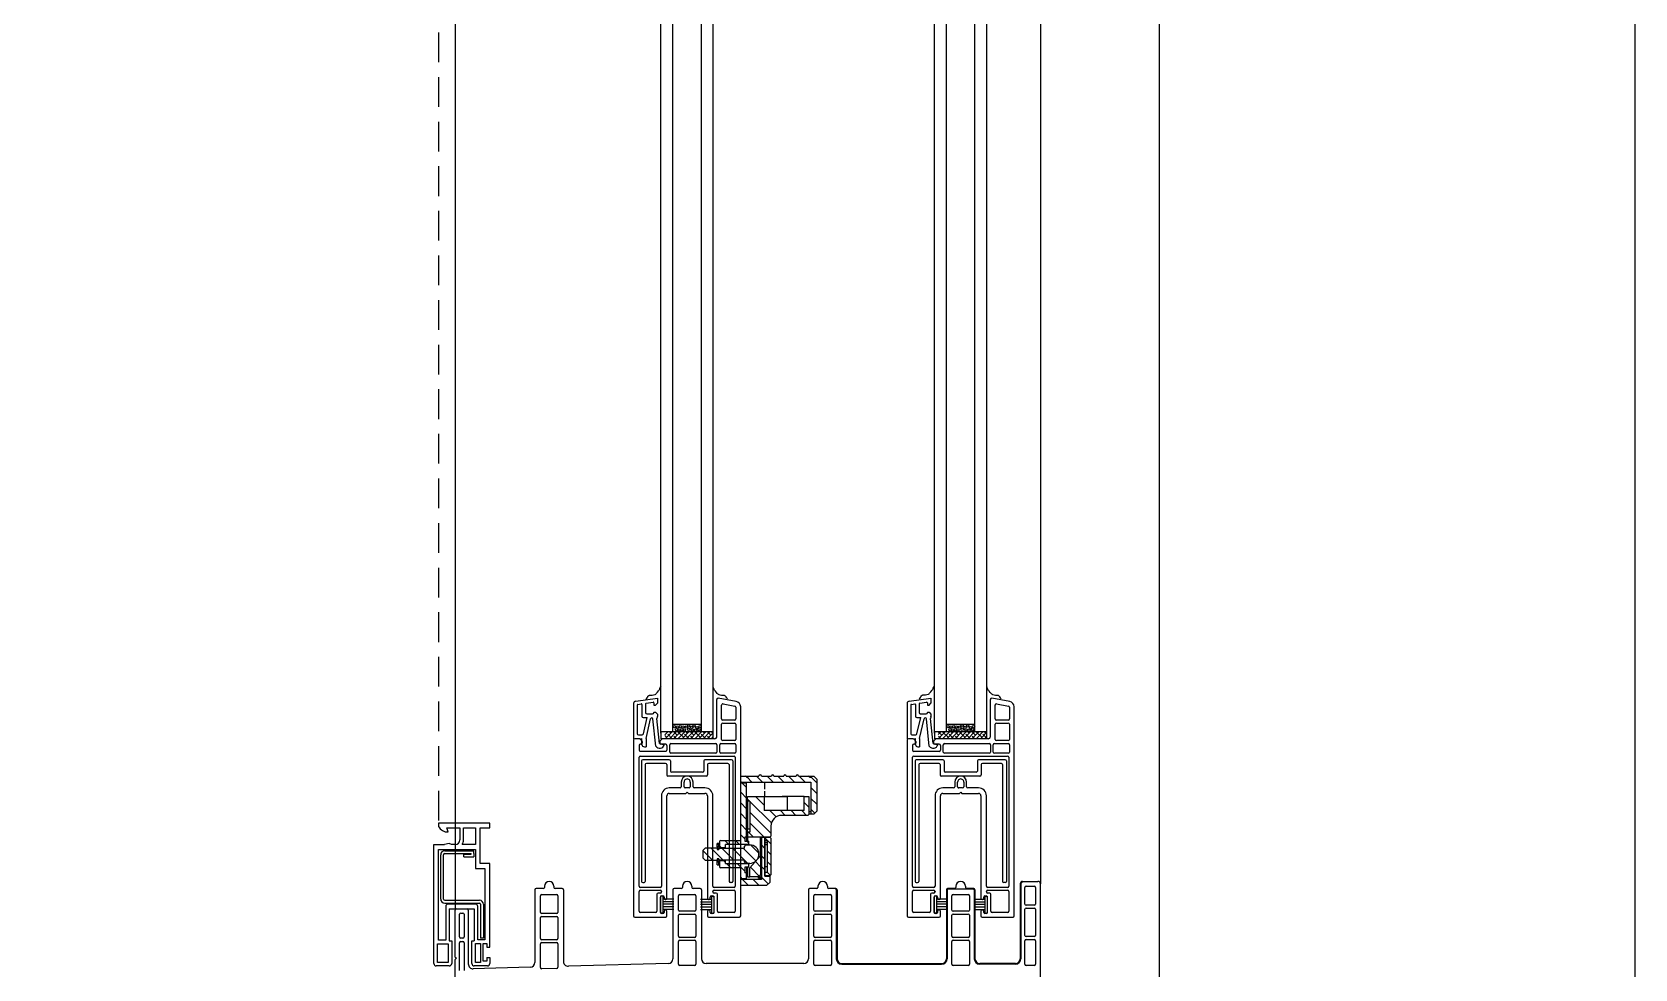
# Model space of a CAD drawing. Header units: millimetres. Extents: x -27104 to 125781, y -3376 to 46996.
# Drawn here: x 56198.26 to 56211.44, y 18909.52 to 18917.23 of the extents above; entities that cross this region are included whole.
import ezdxf

# ---------------------------------------------------------------- set-up
doc = ezdxf.new("R2010")
doc.units = ezdxf.units.MM
doc.header["$LTSCALE"] = 100
doc.header["$MEASUREMENT"] = 0
doc.linetypes.add('HIDDEN2', pattern=[0.1875, 0.125, -0.0625])
doc.layers.get('0').update_dxf_attribs({"linetype": 'CONTINUOUS'})
for name, color, linetype in [('ELE9', 9, 'CONTINUOUS'), ('WIN-G', 252, 'CONTINUOUS'), ('WIN2', 5, 'CONTINUOUS')]:
    doc.layers.add(name, color=color, linetype=linetype)

# ---------------------------------------------------------------- blocks, each defined once
blk = doc.blocks.new('A$C37502152')
at = {"layer": 'WIN-G'}
for p, q in [((57.62, 252.12), (76.22, 252.12)), ((57.62, 250.92), (76.22, 250.92))]:
    blk.add_line(p, q, dxfattribs=at)
at = {"layer": 'WIN-G', "linetype": 'HIDDEN2'}
blk.add_line((703.15, 253), (89.5, 253), dxfattribs=at)
at = {"layer": 'WIN-G'}
for centre, radius, start, end in [((57.62, 250.42), 1.7, 90, 180), ((57.62, 250.42), 0.5, 90, 180), ((76.22, 250.42), 1.7, 0, 90), ((76.22, 250.42), 0.5, 0, 90)]:
    blk.add_arc(centre, radius, start, end, dxfattribs=at)
at = {"layer": 'WIN2'}
for p, q in [((30.5, 255), (80.5, 255)), ((31, 253.5), (38.8, 253.5)), ((40.3, 253), (78.5, 253)), ((40.3, 250), (40.3, 253)), ((54.5, 250), (40.3, 250)), ((80.5, 255), (80.5, 250.5)), ((89.5, 253), (88.1, 253))]:
    blk.add_line(p, q, dxfattribs=at)
blk.add_arc((30.5, 254), 1, 90, 180, dxfattribs=at)
at = {"ltscale": 1000}
blk.add_wipeout([(1400, 246), (0, 246), (0, 0), (1400, 0)], dxfattribs=at)
at = {"layer": 'WIN-G'}
for p, q in [((55.92, 250.42), (55.92, 235.82)), ((57.12, 250.42), (57.12, 235.82)), ((76.72, 250.42), (76.72, 239.32)), ((77.92, 250.42), (77.92, 238.12)), ((1347, 246), (53, 246)), ((75.32, 242.32), (76.52, 242.32)), ((75.32, 242.32), (75.32, 238.12)), ((76.72, 238.12), (75.32, 238.12)), ((76.52, 242.32), (76.52, 239.32)), ((76.52, 239.32), (76.72, 239.32)), ((76.72, 238.12), (77.92, 238.12)), ((41.22, 234.12), (41.22, 235.32)), ((55.42, 235.32), (41.22, 235.32)), ((55.42, 234.12), (41.22, 234.12)), ((64.5, 167.2), (64.5, 166.6)), ((115.7, 167.7), (65, 167.7)), ((114.1, 166.1), (65, 166.1)), ((114.6, 157.6), (114.6, 165.6)), ((116.2, 156), (116.2, 167.2)), ((141.45, 165.72), (142.25, 165.32)), ((142.25, 165.32), (142.28, 165.31)), ((142.28, 165.31), (142.66, 165.09)), ((142.66, 165.09), (142.83, 164.96)), ((142.83, 164.96), (142.99, 164.81)), ((142.99, 164.81), (143.17, 164.57)), ((143.17, 164.57), (143.24, 164.44)), ((143.24, 164.44), (143.29, 164.3)), ((143.29, 164.3), (143.31, 164.15)), ((143.31, 163.99), (143.29, 163.68)), ((143.29, 163.68), (143.29, 163.41)), ((143.29, 163.41), (143.31, 163.15)), ((143.31, 164.15), (143.31, 163.99)), ((143.31, 163.15), (143.41, 162.63)), ((143.41, 162.63), (143.56, 162.14)), ((143.56, 162.14), (143.66, 161.92)), ((143.66, 161.92), (143.79, 161.71)), ((109.3, 140.4), (109.3, 156.6)), ((114.1, 157.1), (109.8, 157.1)), ((110.9, 142), (110.9, 155)), ((115.7, 155.5), (111.4, 155.5)), ((128, 159.5), (125, 159.5)), ((125, 137.5), (125, 159.5)), ((125, 157.71), (128, 154.71)), ((125, 154.77), (126.91, 156.68)), ((125, 155.94), (128, 152.94)), ((125.59, 157.12), (126.36, 157.9)), ((126.58, 157.9), (128, 156.48)), ((127.35, 155.36), (128, 156.01)), ((127.38, 159.5), (717.15, 159.5)), ((128, 159.5), (128, 137.5)), ((143.79, 161.71), (143.96, 161.51)), ((143.96, 161.51), (144.15, 161.33)), ((144.15, 161.33), (144.58, 161)), ((144.58, 161), (145.07, 160.58)), ((145.07, 160.58), (145.32, 160.38)), ((145.32, 160.38), (145.58, 160.2)), ((145.58, 160.2), (145.87, 160.05)), ((145.87, 160.05), (146.17, 159.92)), ((146.17, 159.92), (146.8, 159.7)), ((146.8, 159.7), (147.13, 159.41)), ((125, 154.17), (128, 151.17)), ((125, 153.01), (126.03, 154.03)), ((125, 152.4), (128, 149.4)), ((125, 151.24), (125.14, 151.38)), ((125, 150.64), (128, 147.64)), ((125, 147.7), (126.91, 149.61)), ((125, 148.87), (128, 145.87)), ((125.59, 150.05), (127.8, 152.26)), ((126.47, 152.71), (128, 154.24)), ((127.35, 148.29), (128, 148.93)), ((128, 154.5), (717.15, 154.5)), ((131, 142.5), (131, 154.5)), ((125, 147.1), (128, 144.1)), ((125, 145.93), (126.03, 146.96)), ((125, 145.33), (128, 142.33)), ((125, 144.17), (125.14, 144.31)), ((125, 143.57), (128, 140.57)), ((125, 140.63), (126.91, 142.54)), ((125, 141.8), (128, 138.8)), ((125.59, 142.98), (127.8, 145.19)), ((126.47, 145.63), (128, 147.17)), ((127.35, 141.21), (128, 141.86)), ((128, 142.5), (717.15, 142.5)), ((114.1, 139.9), (109.8, 139.9)), ((115.7, 141.5), (111.4, 141.5)), ((114.6, 131.4), (114.6, 139.4)), ((116.2, 129.8), (116.2, 141)), ((125, 140.03), (127.53, 137.5)), ((125, 138.86), (126.03, 139.89)), ((125, 138.26), (125.76, 137.5)), ((125, 137.5), (128, 137.5)), ((126.47, 138.56), (128, 140.1)), ((127.17, 137.5), (127.8, 138.12)), ((127.38, 137.5), (717.15, 137.5)), ((143.3, 134.57), (143.44, 135.05)), ((143.44, 135.05), (143.55, 135.28)), ((143.55, 135.28), (143.67, 135.49)), ((143.67, 135.49), (143.85, 135.69)), ((143.85, 135.69), (144.04, 135.87)), ((144.04, 135.87), (144.47, 136.2)), ((144.47, 136.2), (144.96, 136.62)), ((144.96, 136.62), (145.21, 136.82)), ((145.21, 136.82), (145.47, 137)), ((145.47, 137), (145.76, 137.15)), ((145.76, 137.15), (146.06, 137.28)), ((146.06, 137.28), (146.68, 137.5)), ((146.68, 137.5), (147.02, 137.62)), ((64.5, 129.8), (64.5, 130.4)), ((114.1, 130.9), (65, 130.9)), ((115.7, 129.3), (65, 129.3)), ((141.58, 131.6), (142.14, 131.88)), ((142.14, 131.88), (142.17, 131.89)), ((142.17, 131.89), (142.55, 132.11)), ((142.55, 132.11), (142.72, 132.24)), ((142.72, 132.24), (142.88, 132.39)), ((142.88, 132.39), (143.06, 132.63)), ((143.06, 132.63), (143.13, 132.76)), ((143.13, 132.76), (143.17, 132.9)), ((143.17, 133.79), (143.2, 134.05)), ((143.17, 133.52), (143.17, 133.79)), ((143.2, 133.21), (143.17, 133.52)), ((143.17, 132.9), (143.2, 133.05)), ((143.2, 134.05), (143.3, 134.57)), ((143.2, 133.05), (143.2, 133.21)), ((64.5, 52.2), (64.5, 51.6)), ((115.7, 52.7), (65, 52.7)), ((114.1, 51.1), (65, 51.1)), ((114.6, 42.6), (114.6, 50.6)), ((116.2, 41), (116.2, 52.2)), ((141.59, 50.81), (142.39, 50.41)), ((142.39, 50.41), (142.42, 50.4)), ((142.42, 50.4), (142.8, 50.18)), ((142.8, 50.18), (142.97, 50.05)), ((142.97, 50.05), (143.13, 49.9)), ((143.13, 49.9), (143.31, 49.66)), ((143.31, 49.66), (143.38, 49.53)), ((143.38, 49.53), (143.42, 49.39)), ((143.42, 49.39), (143.44, 49.24)), ((143.44, 49.08), (143.42, 48.77)), ((143.42, 48.77), (143.42, 48.5)), ((143.42, 48.5), (143.45, 48.24)), ((143.44, 49.24), (143.44, 49.08)), ((143.45, 48.24), (143.55, 47.72)), ((143.55, 47.72), (143.69, 47.24)), ((143.69, 47.24), (143.8, 47.01)), ((109.3, 25.4), (109.3, 41.6)), ((114.1, 42.1), (109.8, 42.1)), ((115.7, 40.5), (111.4, 40.5)), ((128, 44.5), (125, 44.5)), ((125, 22.5), (125, 44.5)), ((125, 42.9), (128, 39.9)), ((125, 41.73), (126.03, 42.76)), ((125, 41.13), (128, 38.13)), ((125.59, 38.78), (127.8, 40.99)), ((126.47, 41.43), (127.94, 42.9)), ((126.77, 42.9), (128, 41.67)), ((127.38, 44.5), (717.15, 44.5)), ((128, 44.5), (128, 22.5)), ((143.8, 47.01), (143.92, 46.8)), ((143.92, 46.8), (144.09, 46.6)), ((144.09, 46.6), (144.29, 46.42)), ((144.29, 46.42), (144.72, 46.09)), ((144.72, 46.09), (145.21, 45.67)), ((145.21, 45.67), (145.46, 45.47)), ((145.46, 45.47), (145.72, 45.29)), ((145.72, 45.29), (146.01, 45.14)), ((146.01, 45.14), (146.31, 45.01)), ((146.31, 45.01), (146.93, 44.79)), ((146.93, 44.79), (147.27, 44.5)), ((110.9, 27), (110.9, 40)), ((125, 39.96), (125.14, 40.11)), ((125, 39.36), (128, 36.36)), ((125, 36.43), (126.91, 38.34)), ((125, 37.6), (128, 34.6)), ((125, 35.83), (128, 32.83)), ((125, 34.66), (126.03, 35.69)), ((125, 34.06), (128, 31.06)), ((125.59, 31.71), (127.8, 33.92)), ((126.47, 34.36), (128, 35.89)), ((127.35, 37.01), (128, 37.66)), ((128, 39.5), (717.15, 39.5)), ((131, 27.5), (131, 39.5)), ((125, 32.89), (125.14, 33.03)), ((125, 32.29), (128, 29.29)), ((125, 29.36), (126.91, 31.27)), ((125, 30.52), (128, 27.52)), ((125, 28.76), (128, 25.76)), ((125, 27.59), (126.03, 28.61)), ((125, 26.99), (128, 23.99)), ((126.47, 27.29), (128, 28.82)), ((127.35, 29.94), (128, 30.59)), ((128, 27.5), (717.15, 27.5)), ((114.1, 24.9), (109.8, 24.9)), ((115.7, 26.5), (111.4, 26.5)), ((114.6, 16.4), (114.6, 24.4)), ((116.2, 14.8), (116.2, 26)), ((125, 25.82), (125.14, 25.96)), ((125, 25.22), (127.72, 22.5)), ((125, 23.45), (125.95, 22.5)), ((125, 22.5), (128, 22.5)), ((125.22, 22.5), (126.91, 24.2)), ((125.59, 24.64), (127.8, 26.85)), ((127.35, 22.87), (128, 23.52)), ((127.38, 22.5), (717.15, 22.5)), ((143.55, 20.16), (143.67, 20.37)), ((143.67, 20.37), (143.85, 20.57)), ((143.85, 20.57), (144.04, 20.75)), ((144.04, 20.75), (144.47, 21.08)), ((144.47, 21.08), (144.96, 21.5)), ((144.96, 21.5), (145.21, 21.7)), ((145.21, 21.7), (145.47, 21.88)), ((145.47, 21.88), (145.76, 22.03)), ((145.76, 22.03), (146.06, 22.16)), ((146.06, 22.16), (146.68, 22.38)), ((146.68, 22.38), (147.02, 22.5)), ((64.5, 14.8), (64.5, 15.4)), ((114.1, 15.9), (65, 15.9)), ((115.7, 14.3), (65, 14.3)), ((141.58, 16.48), (142.14, 16.75)), ((142.14, 16.75), (142.17, 16.77)), ((142.17, 16.77), (142.55, 16.99)), ((142.55, 16.99), (142.72, 17.12)), ((142.72, 17.12), (142.88, 17.27)), ((142.88, 17.27), (143.06, 17.51)), ((143.06, 17.51), (143.13, 17.64)), ((143.13, 17.64), (143.17, 17.77)), ((143.17, 18.67), (143.2, 18.93)), ((143.17, 18.4), (143.17, 18.67)), ((143.2, 18.08), (143.17, 18.4)), ((143.17, 17.77), (143.2, 17.93)), ((143.2, 18.93), (143.3, 19.45)), ((143.2, 17.93), (143.2, 18.08)), ((143.3, 19.45), (143.44, 19.93)), ((143.44, 19.93), (143.55, 20.16)), ((1336, 0), (64, 0))]:
    blk.add_line(p, q, dxfattribs=at)
for centre in [(128.72, 151.89), (128.72, 149.64), (128.8, 152.97), (128.8, 150.73), (128.97, 147.88), (129.89, 148.89), (129.97, 152.56), (129.97, 150.31), (130.07, 151.42), (130.11, 153.88), (130.39, 147.88), (128.6, 144.98), (128.72, 146.29), (128.87, 143.47), (129.66, 144.36), (129.81, 146.63), (130.07, 143.12), (130.37, 145.6), (128.72, 36.89), (128.72, 34.64), (128.8, 37.97), (128.8, 35.73), (129.89, 33.89), (129.97, 37.56), (129.97, 35.31), (130.07, 36.42), (130.11, 38.88), (128.6, 29.98), (128.72, 31.29), (128.87, 28.47), (128.97, 32.88), (129.66, 29.36), (129.81, 31.63), (130.07, 28.12), (130.37, 30.6), (130.39, 32.88)]:
    blk.add_circle(centre, 0.5, dxfattribs=at)
for centre, radius, start, end in [((55.42, 235.82), 1.7, 270, 0), ((55.42, 235.82), 0.5, 270, 0), ((65, 167.2), 0.5, 90, 180), ((65, 166.6), 0.5, 180, 270), ((114.1, 165.6), 0.5, 0, 90), ((115.7, 167.2), 0.5, 0, 90), ((109.8, 156.6), 0.5, 90, 180), ((111.4, 155), 0.5, 90, 180), ((114.1, 157.6), 0.5, 270, 0), ((115.7, 156), 0.5, 270, 0), ((111.4, 142), 0.5, 180, 270), ((109.8, 140.4), 0.5, 180, 270), ((114.1, 139.4), 0.5, 0, 90), ((115.7, 141), 0.5, 0, 90), ((65, 130.4), 0.5, 90, 180), ((65, 129.8), 0.5, 180, 270), ((114.1, 131.4), 0.5, 270, 0), ((115.7, 129.8), 0.5, 270, 0), ((65, 52.2), 0.5, 90, 180), ((65, 51.6), 0.5, 180, 270), ((114.1, 50.6), 0.5, 0, 90), ((115.7, 52.2), 0.5, 0, 90), ((109.8, 41.6), 0.5, 90, 180), ((111.4, 40), 0.5, 90, 180), ((114.1, 42.6), 0.5, 270, 0), ((115.7, 41), 0.5, 270, 0), ((111.4, 27), 0.5, 180, 270), ((109.8, 25.4), 0.5, 180, 270), ((114.1, 24.4), 0.5, 0, 90), ((115.7, 26), 0.5, 0, 90), ((65, 15.4), 0.5, 90, 180), ((65, 14.8), 0.5, 180, 270), ((114.1, 16.4), 0.5, 270, 0), ((115.7, 14.8), 0.5, 270, 0)]:
    blk.add_arc(centre, radius, start, end, dxfattribs=at)
at = {"layer": 'WIN2'}
for p, q in [((29.5, 248.5), (29.5, 254)), ((31, 249), (31, 253.5)), ((38.8, 253.5), (38.8, 249)), ((78.5, 253), (78.5, 237.5)), ((81, 248.5), (80.5, 250.5)), ((85.8, 249), (87.5, 249.5)), ((87.5, 249.5), (87.5, 244)), ((89.5, 231.5), (89.5, 253)), ((18.14, 246), (32.2, 246)), ((27.57, 244.2), (39.2, 244.2)), ((40, 247.5), (30.5, 247.5)), ((38.8, 249), (31, 249)), ((32.7, 245.5), (32.2, 246)), ((33.2, 246), (32.7, 245.5)), ((33.2, 246), (53, 246)), ((39.7, 243.7), (39.7, 242.8)), ((53.5, 248.5), (40, 248.5)), ((40, 248.5), (40, 247.5)), ((41.2, 242.8), (41.2, 243.7)), ((41.7, 244.2), (51.2, 244.2)), ((51.7, 243.7), (51.7, 242.8)), ((53.5, 248.5), (53.5, 238)), ((53.5, 245.5), (53.5, 241)), ((55.5, 237.5), (55.5, 249)), ((80.5, 247.63), (81, 248.5)), ((80.5, 246), (80.5, 247.63)), ((80.5, 237.5), (80.5, 243.13)), ((87.5, 244), (82.5, 244)), ((39.2, 242.3), (27.59, 242.3)), ((28.93, 214.45), (28.3, 238.45)), ((29.5, 232.5), (29.5, 238)), ((53, 240.5), (30.3, 240.5)), ((30.5, 239), (40, 239)), ((31, 237.5), (38.9, 237.5)), ((31, 235.4), (31, 237.5)), ((38.9, 237.5), (38.9, 235.4)), ((40, 239), (40, 238)), ((53.5, 238), (40, 238)), ((40.4, 233.5), (40.4, 236.5)), ((40.4, 236.5), (54.5, 236.5)), ((51.2, 242.3), (41.7, 242.3)), ((70.5, 237.5), (70.5, 233.5)), ((78.5, 237.5), (70.5, 237.5)), ((87.5, 237.5), (80.5, 237.5)), ((82.5, 242.5), (87.5, 242.5)), ((87.5, 242.5), (87.5, 237.5)), ((33, 231.5), (30.5, 231.5)), ((38.9, 235.4), (31, 235.4)), ((31.5, 234.2), (38.9, 234.2)), ((31.5, 232.7), (31.5, 234.2)), ((33, 232.7), (31.5, 232.7)), ((33, 232.7), (33, 231.5)), ((37.4, 232.7), (37.4, 231.5)), ((38.9, 232.7), (37.4, 232.7)), ((37.4, 231.5), (72.5, 231.5)), ((38.9, 234.2), (38.9, 232.7)), ((70.5, 233.5), (40.4, 233.5)), ((72.5, 235.5), (87.5, 235.5)), ((72.5, 231.5), (72.5, 235.5)), ((87.5, 235.5), (87.5, 231.5)), ((87.5, 231.5), (89.5, 231.5)), ((28.42, 203.29), (28.26, 209.69)), ((28.76, 210.2), (38.8, 210.2)), ((61.5, 212.5), (30.93, 212.5)), ((39.3, 209.7), (39.3, 203.3)), ((40.5, 203.3), (40.5, 209.7)), ((41, 210.2), (49.8, 210.2)), ((50.3, 209.7), (50.3, 203.3)), ((51.5, 203.3), (51.5, 209.7)), ((52, 210.2), (59, 210.2)), ((59.5, 209.7), (59.5, 203.3)), ((62, 209), (62, 212)), ((38.8, 202.8), (28.92, 202.8)), ((49.8, 202.8), (41, 202.8)), ((59, 202.8), (52, 202.8)), ((62, 201), (62, 204)), ((63, 208.5), (62.5, 208.5)), ((63, 204.5), (62.5, 204.5)), ((30.45, 156.45), (29.35, 198.45)), ((61.5, 200.5), (31.35, 200.5)), ((50, 170.5), (50, 157.5)), ((124.5, 171), (50.5, 171)), ((52.5, 168.7), (60.8, 168.7)), ((63, 168.7), (117.2, 168.7)), ((122.2, 168.7), (120.2, 168.7)), ((139.84, 171), (124.99, 171)), ((124.99, 171), (125.11, 167.5)), ((125, 168.61), (125, 170.5)), ((126.61, 169), (126.61, 167.39)), ((139.14, 169.5), (127.11, 169.5)), ((139.44, 169.24), (139.64, 167.84)), ((140.83, 170.13), (142.11, 161)), ((52, 161.7), (52, 168.2)), ((61.3, 168.2), (61.3, 159.8)), ((62.5, 159.8), (62.5, 168.2)), ((117.7, 168.2), (117.7, 128.8)), ((119.7, 157.5), (119.7, 168.2)), ((121.61, 166.5), (121.61, 165.8)), ((125.11, 165.8), (121.61, 165.8)), ((121.91, 161.69), (133.34, 162.9)), ((122.61, 167.5), (125.11, 167.5)), ((122.7, 167.9), (122.7, 168.2)), ((123.79, 167.4), (123.2, 167.4)), ((124.15, 167.55), (124.86, 168.25)), ((125.11, 165.8), (133.4, 163.88)), ((127, 166.9), (133.98, 165.28)), ((133.98, 167), (133.98, 165.28)), ((139.34, 167.5), (134.48, 167.5)), ((136.18, 161.8), (135.38, 161)), ((135.48, 165.5), (135.48, 163)), ((139.64, 166), (135.98, 166)), ((136.18, 162.5), (135.98, 162.5)), ((136.18, 162.5), (136.18, 161.8)), ((140.04, 162.5), (139.18, 162.5)), ((139.18, 162.5), (139.18, 161.8)), ((139.18, 161.8), (139.98, 161)), ((139.93, 165.74), (140.34, 162.84)), ((50.5, 157), (52.5, 157)), ((51.5, 158.7), (51.5, 159.2)), ((51.65, 158.7), (51.65, 159.7)), ((58.75, 159.7), (51.65, 159.7)), ((58.75, 158.7), (51.65, 158.7)), ((52, 159.7), (58.4, 159.7)), ((52.5, 158.2), (52, 158.2)), ((59.6, 161.2), (52.5, 161.2)), ((53, 157.5), (53, 157.7)), ((53.2, 154.1), (53.2, 158.7)), ((54.3, 154.1), (54.3, 158.7)), ((55.4, 154.1), (55.4, 158.7)), ((56.5, 154.1), (56.5, 158.7)), ((57.4, 157.7), (57.4, 157.5)), ((57.5, 154.1), (57.5, 158.7)), ((58.4, 158.2), (57.9, 158.2)), ((57.9, 157), (101, 157)), ((58.75, 158.7), (58.75, 159.7)), ((58.9, 159.2), (58.9, 158.7)), ((60.1, 159.8), (60.1, 160.7)), ((60.8, 159.3), (60.6, 159.3)), ((101, 159.3), (63, 159.3)), ((102, 156), (102, 149)), ((104.3, 151.5), (104.3, 156)), ((118.9, 136.5), (118.9, 155.3)), ((119.4, 155.8), (122.5, 155.8)), ((122.2, 157), (120.2, 157)), ((123.01, 160.1), (122.48, 158.1)), ((122.7, 157.5), (122.7, 159.5)), ((123, 155.3), (123, 136.5)), ((123.01, 160.1), (133.54, 161.21)), ((124, 160), (123.2, 160)), ((125, 159), (124, 160)), ((125, 137), (125, 159)), ((134.19, 161.05), (133.54, 161.21)), ((135.38, 161), (134.36, 161)), ((142.11, 161), (139.98, 161)), ((29.7, 145.3), (29.7, 151.7)), ((30.2, 152.2), (39.8, 152.2)), ((61.5, 154.5), (32.45, 154.5)), ((40.3, 151.7), (40.3, 145.3)), ((41.5, 145.3), (41.5, 151.7)), ((42, 152.2), (50.8, 152.2)), ((51.3, 151.7), (51.3, 145.3)), ((52.5, 145.3), (52.5, 151.7)), ((53, 152.2), (59, 152.2)), ((59.5, 151.7), (59.5, 145.3)), ((62, 151), (62, 154)), ((63, 150.5), (62.5, 150.5)), ((102.5, 148.5), (102, 149)), ((102.5, 148.5), (102, 148)), ((104.3, 147.7), (104.3, 149.3)), ((106.8, 151), (104.8, 151)), ((104.8, 149.8), (106.8, 149.8)), ((39.8, 144.8), (30.2, 144.8)), ((61.5, 142.5), (32.5, 142.5)), ((50.8, 144.8), (42, 144.8)), ((59, 144.8), (53, 144.8)), ((53.2, 142.9), (53.2, 138.3)), ((54.3, 142.9), (54.3, 138.3)), ((55.4, 142.9), (55.4, 138.3)), ((56.5, 142.9), (56.5, 138.3)), ((57.5, 142.9), (57.5, 138.3)), ((62, 143), (62, 146)), ((63, 146.5), (62.5, 146.5)), ((74.95, 141.9), (73.95, 140.9)), ((78.01, 141.9), (73.95, 137.84)), ((78.05, 141.9), (74.95, 141.9)), ((79.05, 140.9), (78.05, 141.9)), ((102, 148), (102, 141)), ((104.3, 141), (104.3, 145.5)), ((106.8, 147.2), (104.8, 147.2)), ((104.8, 146), (106.8, 146)), ((30.5, 99.5), (30.5, 140.5)), ((50, 139.5), (50, 126.5)), ((52.5, 140), (50.5, 140)), ((51.5, 137.8), (51.5, 138.3)), ((51.65, 138.3), (51.65, 137.3)), ((58.75, 138.3), (51.65, 138.3)), ((58.75, 137.3), (51.65, 137.3)), ((52, 138.8), (52.5, 138.8)), ((58.4, 137.3), (52, 137.3)), ((52, 128.8), (52, 135.3)), ((52.5, 135.8), (59.6, 135.8)), ((53, 139.3), (53, 139.5)), ((57.4, 139.5), (57.4, 139.3)), ((101, 140), (57.9, 140)), ((57.9, 138.8), (58.4, 138.8)), ((58.75, 138.3), (58.75, 137.3)), ((58.9, 138.3), (58.9, 137.8)), ((60.1, 136.3), (60.1, 137.2)), ((60.6, 137.7), (60.8, 137.7)), ((61.3, 137.2), (61.3, 128.8)), ((62.5, 128.8), (62.5, 137.2)), ((63, 137.7), (101, 137.7)), ((73.85, 134.9), (71.25, 134.9)), ((72.02, 135.85), (72.02, 135.25)), ((72.02, 135.85), (73.51, 135.85)), ((72.02, 135.25), (73.51, 135.25)), ((72.98, 135.85), (72.97, 135.85)), ((72.98, 135.25), (72.97, 135.25)), ((74.5, 135.85), (72.98, 135.85)), ((74.5, 135.25), (72.98, 135.25)), ((73.51, 135.85), (73.51, 135.25)), ((73.85, 134.9), (73.85, 132.4)), ((73.95, 140.9), (73.95, 135.9)), ((79.05, 138.45), (73.95, 133.35)), ((74.5, 135.9), (73.95, 135.9)), ((73.95, 124.4), (73.95, 135.2)), ((73.95, 135.2), (74.5, 135.2)), ((74.5, 135.2), (74.5, 135.9)), ((78.5, 135.9), (78.5, 135.2)), ((79.05, 135.9), (78.5, 135.9)), ((80.03, 135.85), (78.5, 135.85)), ((80.03, 135.25), (78.5, 135.25)), ((78.5, 135.2), (79.05, 135.2)), ((79.05, 135.9), (79.05, 140.9)), ((79.05, 135.2), (79.05, 124.4)), ((79.15, 132.4), (79.15, 134.9)), ((81.75, 134.9), (79.15, 134.9)), ((79.99, 134.9), (79.15, 134.06)), ((79.5, 135.85), (79.5, 135.25)), ((79.5, 135.85), (80.98, 135.85)), ((79.5, 135.25), (80.98, 135.25)), ((80.03, 135.85), (80.03, 135.85)), ((80.03, 135.25), (80.03, 135.25)), ((80.94, 135.85), (80.34, 135.25)), ((80.98, 135.25), (80.98, 135.85)), ((122.5, 136), (119.4, 136)), ((119.4, 134.8), (122.5, 134.8)), ((126, 136), (141.5, 136)), ((140.67, 127.9), (141.99, 135.41)), ((60.8, 128.3), (52.5, 128.3)), ((117.2, 128.3), (63, 128.3)), ((70.75, 126), (70.75, 134.4)), ((72.5, 131.9), (70.75, 130.15)), ((72.5, 132.4), (73.85, 132.4)), ((72.5, 132.4), (72.5, 122.5)), ((79.05, 129.47), (72.6, 123.02)), ((73.85, 133.25), (73, 132.4)), ((79.05, 133.96), (73.95, 128.86)), ((79.15, 132.4), (80.5, 132.4)), ((82.25, 132.67), (80.5, 130.92)), ((80.5, 122.5), (80.5, 132.4)), ((82.25, 128.18), (80.5, 126.43)), ((82.25, 134.4), (82.25, 126)), ((118.9, 128.5), (118.9, 134.3)), ((123, 134.3), (123, 128.5)), ((124.2, 128.5), (124.2, 133.5)), ((124.7, 134), (131.1, 134)), ((131.6, 133.5), (131.6, 128.5)), ((132.8, 128.5), (132.8, 133.5)), ((133.3, 134), (139.12, 134)), ((139.61, 133.41), (138.73, 128.41)), ((50.5, 126), (138.4, 126)), ((63.28, 115.1), (63.28, 126)), ((63.28, 126), (65.78, 126)), ((65.78, 125.2), (63.28, 122.7)), ((65.78, 117.3), (65.78, 126)), ((66.1, 123.5), (66.1, 126)), ((66.1, 126), (70.75, 126)), ((66.6, 126), (66.1, 125.5)), ((66.1, 123.5), (68.6, 123.5)), ((70.9, 123.1), (66.98, 123.1)), ((66.98, 123.1), (66.98, 122.1)), ((66.98, 118.6), (66.98, 122.1)), ((66.98, 122.1), (70.68, 122.1)), ((71, 123.1), (67, 123.1)), ((70.96, 121.85), (67.15, 118.04)), ((68.6, 123.51), (68.59, 123.5)), ((68.6, 123.5), (68.6, 124.3)), ((71, 124.3), (68.6, 124.3)), ((71, 123.5), (68.6, 123.5)), ((72.5, 127.41), (69.39, 124.3)), ((70.68, 122.1), (75.78, 117.6)), ((71, 122.5), (71, 124.3)), ((71, 122.5), (72.5, 122.5)), ((72.5, 122.92), (72.08, 122.5)), ((73.1, 124.4), (72.6, 123.9)), ((72.6, 122.2), (72.6, 123.9)), ((73.1, 124.4), (73.95, 124.4)), ((79.05, 124.98), (73.63, 119.56)), ((80.38, 121.82), (76.88, 118.32)), ((79.05, 124.4), (79.9, 124.4)), ((80.4, 123.9), (79.9, 124.4)), ((80.4, 123.9), (80.4, 122.2)), ((80.4, 122.5), (80.5, 122.5)), ((80.5, 122.5), (82, 122.5)), ((82, 123.44), (81.06, 122.5)), ((83.68, 123.1), (81.98, 123.1)), ((81.98, 123.1), (83.68, 123.1)), ((82, 124.3), (82, 122.5)), ((83.55, 124.3), (82, 124.3)), ((83.55, 123.5), (82, 123.5)), ((82.25, 126), (106.5, 126)), ((84.56, 126), (82.86, 124.3)), ((85.68, 123.1), (83.15, 123.1)), ((83.55, 123.5), (83.55, 124.3)), ((83.55, 123.5), (106.5, 123.5)), ((83.68, 113.7), (83.68, 123.1)), ((83.68, 123.1), (85.68, 123.1)), ((85.68, 122.65), (83.68, 120.65)), ((89.62, 122.1), (83.68, 116.16)), ((94.11, 122.1), (85.31, 113.3)), ((85.68, 122.1), (85.68, 123.1)), ((85.68, 123.1), (87.18, 123.1)), ((85.68, 123.1), (85.68, 122.1)), ((98.78, 122.1), (85.68, 122.1)), ((89.05, 126), (86.55, 123.5)), ((87.18, 123.1), (87.18, 122.1)), ((98.78, 123.1), (87.18, 123.1)), ((98.6, 122.1), (89.6, 113.1)), ((93.54, 126), (91.04, 123.5)), ((98.03, 126), (95.53, 123.5)), ((99.6, 123.1), (98.78, 122.28)), ((98.78, 122.1), (98.78, 123.1)), ((98.78, 123.1), (100.78, 123.1)), ((102.52, 126), (100.02, 123.5)), ((100.78, 123.1), (100.78, 116.1)), ((106.5, 125.49), (104.51, 123.5)), ((106.5, 126), (106.5, 123.5)), ((106.8, 126), (106.5, 126)), ((106.78, 126), (106.78, 96.5)), ((106.78, 126), (109.28, 126)), ((106.99, 126), (106.78, 125.79)), ((108.78, 123.3), (106.78, 121.3)), ((108.98, 123.5), (108.78, 123.5)), ((108.78, 123.5), (108.78, 123)), ((108.98, 123), (108.78, 123)), ((109.28, 123.8), (108.98, 123.5)), ((108.98, 123), (108.98, 123.5)), ((109.28, 126), (109.28, 123.8)), ((109.28, 123.8), (109.28, 122.7)), ((109.28, 122.7), (109.28, 118.3)), ((122.5, 128), (119.4, 128)), ((131.1, 128), (124.7, 128)), ((138.24, 128), (133.3, 128)), ((65.78, 120.71), (63.28, 118.21)), ((63.28, 115.1), (64.58, 113.8)), ((66.86, 117.3), (63.97, 114.41)), ((83.68, 117.3), (65.78, 117.3)), ((66.38, 117.3), (66.38, 118.5)), ((66.38, 118.5), (66.88, 118.5)), ((66.88, 118.5), (66.88, 117.3)), ((66.88, 118.5), (66.99, 118.5)), ((67.28, 115.8), (67.28, 113.8)), ((67.28, 115.8), (83.68, 115.8)), ((67.38, 113.7), (67.38, 115.8)), ((68.88, 115.8), (67.38, 115.8)), ((83.58, 115.8), (67.38, 115.8)), ((68.88, 114.83), (67.57, 113.51)), ((75.78, 117.6), (67.98, 117.6)), ((68.88, 117.6), (68.88, 117.3)), ((68.88, 115.8), (68.88, 114.8)), ((68.88, 115.8), (69.78, 115.8)), ((82.08, 114.8), (68.88, 114.8)), ((71.35, 117.3), (69.85, 115.8)), ((71.18, 114.8), (71.18, 115.8)), ((73.35, 119.75), (71.2, 117.6)), ((73.34, 114.8), (71.84, 113.3)), ((75.84, 117.3), (74.34, 115.8)), ((75.73, 117.64), (75.69, 117.6)), ((75.78, 117.6), (83.68, 117.6)), ((77.83, 114.8), (76.33, 113.3)), ((80.33, 117.3), (78.83, 115.8)), ((80.38, 114.8), (80.38, 115.8)), ((83.32, 115.8), (80.82, 113.3)), ((81.38, 115.8), (81.38, 114.8)), ((82.08, 114.8), (82.08, 115.8)), ((83.58, 115.8), (82.08, 115.8)), ((83.68, 116.16), (83.32, 115.8)), ((83.58, 115.8), (83.58, 113.7)), ((83.68, 117.3), (83.68, 115.8)), ((100.78, 116.1), (94.78, 116.1)), ((94.78, 99.3), (94.78, 116.1)), ((100.78, 119.79), (97.09, 116.1)), ((100.78, 116.1), (100.78, 106.35)), ((100.78, 115.8), (103, 115.8)), ((103.81, 115.8), (106.78, 115.8)), ((109.28, 119.31), (106.78, 116.81)), ((109.28, 114.82), (106.78, 112.32)), ((109.28, 117.3), (109.28, 113.1)), ((67.28, 113.8), (64.58, 113.8)), ((67.38, 113.7), (67.78, 113.3)), ((83.18, 113.3), (67.78, 113.3)), ((83.18, 113.3), (83.58, 113.7)), ((83.68, 113.7), (84.08, 113.3)), ((88.28, 113.3), (84.08, 113.3)), ((94.78, 113.79), (92.13, 111.14)), ((94.78, 109.3), (92.78, 107.3)), ((92.78, 97.7), (92.78, 108.8)), ((100.78, 99.3), (100.78, 108.52)), ((109.28, 110.33), (106.78, 107.83)), ((109.28, 112.1), (109.28, 107.9)), ((94.78, 104.81), (92.78, 102.81)), ((109.28, 105.84), (106.78, 103.34)), ((109.28, 101.35), (106.78, 98.85)), ((109.28, 106.9), (109.28, 102.7)), ((109.28, 101.7), (109.28, 97.3)), ((29.7, 88.3), (29.7, 94.7)), ((30.2, 95.2), (39.8, 95.2)), ((61.5, 97.5), (32.5, 97.5)), ((40.3, 94.7), (40.3, 88.3)), ((41.5, 88.3), (41.5, 94.7)), ((42, 95.2), (50.8, 95.2)), ((51.3, 94.7), (51.3, 88.3)), ((52.5, 88.3), (52.5, 94.7)), ((53, 95.2), (59, 95.2)), ((59.5, 94.7), (59.5, 88.3)), ((62, 94), (62, 97)), ((94.78, 100.32), (92.78, 98.32)), ((92.78, 97.7), (93.18, 97.3)), ((100.78, 97.3), (93.18, 97.3)), ((93.28, 96.5), (93.28, 97.3)), ((93.28, 95.3), (93.28, 96.5)), ((106.78, 96.5), (93.28, 96.5)), ((93.28, 95.3), (94.58, 94)), ((95.45, 96.5), (93.77, 94.81)), ((94.48, 97.3), (94.48, 96.5)), ((94.78, 99.3), (100.78, 99.3)), ((98.25, 99.3), (96.25, 97.3)), ((99.94, 96.5), (97.44, 94)), ((100.78, 97.34), (100.74, 97.3)), ((100.78, 99.3), (100.78, 97.3)), ((104.43, 96.5), (101.93, 94)), ((108.92, 96.5), (106.42, 94)), ((107.98, 94), (109.28, 95.3)), ((108.78, 97), (108.98, 97)), ((108.78, 97), (108.78, 96.5)), ((108.78, 96.5), (108.98, 96.5)), ((108.98, 96.5), (108.98, 97)), ((109.28, 97.3), (109.28, 96.2)), ((109.28, 96.2), (109.28, 95.3)), ((39.8, 87.8), (30.2, 87.8)), ((50.8, 87.8), (42, 87.8)), ((59, 87.8), (53, 87.8)), ((62, 86), (62, 89)), ((63, 93.5), (62.5, 93.5)), ((63, 89.5), (62.5, 89.5)), ((107.98, 94), (94.58, 94)), ((30.2, 83.5), (30.2, 41.5)), ((30.2, 83.5), (30.2, 41.5)), ((30.5, 83.5), (30.5, 41.5)), ((61.5, 85.8), (32.5, 85.8)), ((61.5, 85.8), (32.5, 85.8)), ((61.5, 85.5), (32.5, 85.5)), ((62, 86), (61.7, 86)), ((62, 86), (61.7, 86)), ((50, 55.5), (50, 42.5)), ((124.5, 56), (50.5, 56)), ((139.84, 56), (124.99, 56)), ((124.99, 56), (125.11, 52.5)), ((125, 53.61), (125, 55.5)), ((126.61, 54), (126.61, 52.39)), ((139.14, 54.5), (127.11, 54.5)), ((139.44, 54.24), (139.64, 52.84)), ((140.83, 55.13), (142.11, 46)), ((52, 46.7), (52, 53.2)), ((52.5, 53.7), (60.8, 53.7)), ((61.3, 53.2), (61.3, 44.8)), ((62.5, 44.8), (62.5, 53.2)), ((63, 53.7), (117.2, 53.7)), ((117.7, 53.2), (117.7, 13.8)), ((119.7, 42.5), (119.7, 53.2)), ((122.2, 53.7), (120.2, 53.7)), ((121.61, 51.5), (121.61, 50.8)), ((125.11, 50.8), (121.61, 50.8)), ((121.91, 46.69), (133.34, 47.9)), ((122.61, 52.5), (125.11, 52.5)), ((122.7, 52.9), (122.7, 53.2)), ((123.79, 52.4), (123.2, 52.4)), ((124.15, 52.55), (124.86, 53.25)), ((125.11, 50.8), (133.4, 48.88)), ((127, 51.9), (133.98, 50.28)), ((133.98, 52), (133.98, 50.28)), ((139.34, 52.5), (134.48, 52.5)), ((135.48, 50.5), (135.48, 48)), ((139.64, 51), (135.98, 51)), ((136.18, 47.5), (135.98, 47.5)), ((136.18, 47.5), (136.18, 46.8)), ((140.04, 47.5), (139.18, 47.5)), ((139.18, 47.5), (139.18, 46.8)), ((139.93, 50.74), (140.34, 47.84)), ((50.5, 42), (52.5, 42)), ((51.5, 43.7), (51.5, 44.2)), ((51.65, 43.7), (51.65, 44.7)), ((58.75, 44.7), (51.65, 44.7)), ((58.75, 43.7), (51.65, 43.7)), ((52, 44.7), (58.4, 44.7)), ((52.5, 43.2), (52, 43.2)), ((59.6, 46.2), (52.5, 46.2)), ((53, 42.5), (53, 42.7)), ((53.2, 39.1), (53.2, 43.7)), ((54.3, 39.1), (54.3, 43.7)), ((55.4, 39.1), (55.4, 43.7)), ((56.5, 39.1), (56.5, 43.7)), ((57.4, 42.7), (57.4, 42.5)), ((57.5, 39.1), (57.5, 43.7)), ((58.4, 43.2), (57.9, 43.2)), ((57.9, 42), (101, 42)), ((58.75, 43.7), (58.75, 44.7)), ((58.9, 44.2), (58.9, 43.7)), ((60.1, 44.8), (60.1, 45.7)), ((60.8, 44.3), (60.6, 44.3)), ((101, 44.3), (63, 44.3)), ((102, 41), (102, 34)), ((104.3, 36.5), (104.3, 41)), ((119.4, 40.8), (122.5, 40.8)), ((122.2, 42), (120.2, 42)), ((123.01, 45.1), (122.48, 43.1)), ((122.7, 42.5), (122.7, 44.5)), ((123.01, 45.1), (133.54, 46.21)), ((124, 45), (123.2, 45)), ((125, 44), (124, 45)), ((125, 22), (125, 44)), ((134.19, 46.05), (133.54, 46.21)), ((135.38, 46), (134.36, 46)), ((136.18, 46.8), (135.38, 46)), ((139.18, 46.8), (139.98, 46)), ((142.11, 46), (139.98, 46)), ((29.7, 30.3), (29.7, 36.7)), ((30.2, 37.2), (39.8, 37.2)), ((61.5, 39.5), (32.5, 39.5)), ((61.5, 39.2), (32.5, 39.2)), ((61.5, 39.2), (32.5, 39.2)), ((40.3, 36.7), (40.3, 30.3)), ((41.5, 30.3), (41.5, 36.7)), ((42, 37.2), (50.8, 37.2)), ((51.3, 36.7), (51.3, 30.3)), ((52.5, 30.3), (52.5, 36.7)), ((53, 37.2), (59, 37.2)), ((59.5, 36.7), (59.5, 30.3)), ((61.7, 28), (61.7, 39)), ((61.7, 28), (61.7, 39)), ((62, 36), (62, 39)), ((63, 35.5), (62.5, 35.5)), ((102.5, 33.5), (102, 34)), ((104.3, 32.7), (104.3, 34.3)), ((106.8, 36), (104.8, 36)), ((104.8, 34.8), (106.8, 34.8)), ((118.9, 21.5), (118.9, 40.3)), ((123, 40.3), (123, 21.5)), ((39.8, 29.8), (30.2, 29.8)), ((61.5, 27.8), (32.5, 27.8)), ((61.5, 27.8), (32.5, 27.8)), ((61.5, 27.5), (32.5, 27.5)), ((50.8, 29.8), (42, 29.8)), ((59, 29.8), (53, 29.8)), ((53.2, 27.9), (53.2, 23.3)), ((54.3, 27.9), (54.3, 23.3)), ((55.4, 27.9), (55.4, 23.3)), ((56.5, 27.9), (56.5, 23.3)), ((57.5, 27.9), (57.5, 23.3)), ((62, 28), (62, 31)), ((63, 31.5), (62.5, 31.5)), ((102.5, 33.5), (102, 33)), ((102, 33), (102, 26)), ((104.3, 26), (104.3, 30.5)), ((106.8, 32.2), (104.8, 32.2)), ((104.8, 31), (106.8, 31)), ((30.2, 10.5), (30.2, 25.5)), ((30.2, 10.5), (30.2, 25.5)), ((30.5, 10.5), (30.5, 25.5)), ((50, 24.5), (50, 11.5)), ((52.5, 25), (50.5, 25)), ((51.5, 22.8), (51.5, 23.3)), ((51.65, 23.3), (51.65, 22.3)), ((58.75, 23.3), (51.65, 23.3)), ((58.75, 22.3), (51.65, 22.3)), ((52, 23.8), (52.5, 23.8)), ((58.4, 22.3), (52, 22.3)), ((52, 13.8), (52, 20.3)), ((52.5, 20.8), (59.6, 20.8)), ((53, 24.3), (53, 24.5)), ((57.4, 24.5), (57.4, 24.3)), ((101, 25), (57.9, 25)), ((57.9, 23.8), (58.4, 23.8)), ((58.75, 23.3), (58.75, 22.3)), ((58.9, 23.3), (58.9, 22.8)), ((60.1, 21.3), (60.1, 22.2)), ((60.6, 22.7), (60.8, 22.7)), ((61.3, 22.2), (61.3, 13.8)), ((62.5, 13.8), (62.5, 22.2)), ((63, 22.7), (101, 22.7)), ((122.5, 21), (119.4, 21)), ((126, 21), (141.5, 21)), ((140.67, 12.9), (141.99, 20.41)), ((118.9, 13.5), (118.9, 19.3)), ((119.4, 19.8), (122.5, 19.8)), ((123, 19.3), (123, 13.5)), ((124.2, 13.5), (124.2, 18.5)), ((124.7, 19), (131.1, 19)), ((131.6, 18.5), (131.6, 13.5)), ((132.8, 13.5), (132.8, 18.5)), ((133.3, 19), (139.12, 19)), ((139.61, 18.41), (138.73, 13.41)), ((30.5, 9.5), (30.5, 9.5)), ((30.5, 9.5), (30.5, 9.5)), ((64, 8.5), (32.5, 8.5)), ((64, 8.2), (32.5, 8.2)), ((64, 8.2), (32.5, 8.2)), ((50.5, 11), (138.4, 11)), ((60.8, 13.3), (52.5, 13.3)), ((117.2, 13.3), (63, 13.3)), ((65, 7.5), (64.7, 7.5)), ((65, 7.5), (64.7, 7.5)), ((65, 7.5), (65, 1)), ((122.5, 13), (119.4, 13)), ((131.1, 13), (124.7, 13)), ((138.24, 13), (133.3, 13)), ((1, 0), (64, 0)), ((29.7, 2.5), (29.7, 6)), ((30.2, 6.5), (40.1, 6.5)), ((40.1, 2), (30.2, 2)), ((40.6, 6), (40.6, 2.5)), ((41.8, 2.5), (41.8, 6)), ((42.3, 6.5), (53.3, 6.5)), ((53.3, 2), (42.3, 2)), ((53.8, 6), (53.8, 2.5)), ((55, 2.5), (55, 6)), ((55.5, 6.5), (62.5, 6.5)), ((62.5, 2), (55.5, 2)), ((63, 6), (63, 2.5))]:
    blk.add_line(p, q, dxfattribs=at)
for centre, radius, start, end in [((54.5, 249), 1, 0, 90), ((90.02, 249.24), 4.22, 117.00563, 183.19789), ((30.5, 248.5), 1, 180, 270), ((39.2, 243.7), 0.5, 0, 90), ((39.2, 242.8), 0.5, 270, 0), ((41.7, 243.7), 0.5, 90, 180), ((41.7, 242.8), 0.5, 180, 270), ((51.2, 243.7), 0.5, 0, 90), ((51.2, 242.8), 0.5, 270, 0), ((53, 245.5), 0.5, 0, 90), ((82.5, 246), 2, 180, 270), ((82.5, 246), 3.5, 235.15027, 270), ((30.3, 238.5), 2, 90, 181.5), ((30.5, 238), 1, 90, 180), ((53, 241), 0.5, 270, 0), ((54.5, 237.5), 1, 270, 0), ((30.5, 232.5), 1, 180, 270), ((28.76, 209.7), 0.5, 90, 181.5), ((30.93, 214.5), 2, 181.5, 270), ((38.8, 209.7), 0.5, 0, 90), ((41, 209.7), 0.5, 90, 180), ((49.8, 209.7), 0.5, 0, 90), ((52, 209.7), 0.5, 90, 180), ((59, 209.7), 0.5, 0, 90), ((61.5, 212), 0.5, 0, 90), ((62.5, 209), 0.5, 180, 270), ((28.92, 203.3), 0.5, 181.5, 270), ((38.8, 203.3), 0.5, 270, 0), ((41, 203.3), 0.5, 180, 270), ((49.8, 203.3), 0.5, 270, 0), ((52, 203.3), 0.5, 180, 270), ((59, 203.3), 0.5, 270, 0), ((62.5, 204), 0.5, 90, 180), ((63, 206.5), 2, 270, 90), ((31.35, 198.5), 2, 90, 181.5), ((61.5, 201), 0.5, 270, 0), ((50.5, 170.5), 0.5, 90, 180), ((52.5, 168.2), 0.5, 90, 180), ((60.8, 168.2), 0.5, 0, 90), ((63, 168.2), 0.5, 90, 180), ((117.2, 168.2), 0.5, 0, 90), ((120.2, 168.2), 0.5, 90, 180), ((122.2, 168.2), 0.5, 0, 90), ((124.5, 170.5), 0.5, 0, 90), ((124.5, 168.61), 0.5, 315, 0), ((127.11, 169), 0.5, 90, 180), ((139.14, 169.2), 0.3, 7.43563, 90.13024), ((139.84, 170), 1, 7.65185, 90), ((122.61, 166.5), 1, 90, 180), ((123.2, 167.9), 0.5, 180, 270), ((123.79, 167.9), 0.5, 270, 315), ((127.11, 167.39), 0.5, 180, 256.9391), ((133.28, 163.39), 0.5, 275.99998, 76.93909), ((134.48, 167), 0.5, 90, 180), ((135.98, 165.5), 0.5, 90, 180), ((135.98, 163), 0.5, 180, 270), ((139.34, 167.8), 0.3, 269.86976, 8.37675), ((139.64, 165.7), 0.3, 7.62347, 90.13024), ((140.04, 162.8), 0.3, 269.86976, 8.39168), ((32.45, 156.5), 2, 181.5, 270), ((50.5, 157.5), 0.5, 180, 270), ((52, 159.2), 0.5, 90, 180), ((52, 158.7), 0.5, 180, 270), ((52.5, 161.7), 0.5, 180, 270), ((52.5, 157.7), 0.5, 0, 90), ((52.5, 157.5), 0.5, 270, 0), ((57.9, 157.7), 0.5, 90, 180), ((57.9, 157.5), 0.5, 180, 270), ((58.4, 159.2), 0.5, 0, 90), ((58.4, 158.7), 0.5, 270, 0), ((59.6, 160.7), 0.5, 0, 90), ((60.6, 159.8), 0.5, 180, 270), ((60.8, 159.8), 0.5, 270, 0), ((63, 159.8), 0.5, 180, 270), ((101, 156), 3.3, 0, 90), ((101, 156), 1, 0, 90), ((119.4, 155.3), 0.5, 90, 180), ((120.2, 157.5), 0.5, 180, 270), ((123.01, 160.03), 2, 123.60904, 254.4966), ((122.2, 157.5), 0.5, 270, 0), ((122.5, 155.3), 0.5, 0, 90), ((123.2, 159.5), 0.5, 90, 180), ((134.36, 161.3), 0.3, 236.82538, 270), ((30.2, 151.7), 0.5, 90, 180), ((39.8, 151.7), 0.5, 0, 90), ((42, 151.7), 0.5, 90, 180), ((50.8, 151.7), 0.5, 0, 90), ((53, 151.7), 0.5, 90, 180), ((59, 151.7), 0.5, 0, 90), ((61.5, 154), 0.5, 0, 90), ((62.5, 151), 0.5, 180, 270), ((63, 148.5), 2, 270, 90), ((104.8, 151.5), 0.5, 180, 270), ((104.8, 149.3), 0.5, 90, 180.00483), ((106.8, 148.5), 2.5, 270, 90), ((106.8, 148.5), 1.3, 269.99837, 90.0016), ((30.2, 145.3), 0.5, 180, 270), ((32.5, 140.5), 2, 90, 180), ((39.8, 145.3), 0.5, 270, 0), ((42, 145.3), 0.5, 180, 270), ((50.8, 145.3), 0.5, 270, 0), ((53, 145.3), 0.5, 180, 270), ((59, 145.3), 0.5, 270, 0), ((61.5, 143), 0.5, 270, 0), ((62.5, 146), 0.5, 90, 180), ((104.8, 147.7), 0.5, 180, 270), ((104.8, 145.5), 0.5, 90, 180), ((50.5, 139.5), 0.5, 90, 180), ((52, 138.3), 0.5, 90, 180), ((52, 137.8), 0.5, 180, 270), ((52.5, 135.3), 0.5, 90, 180), ((52.5, 139.5), 0.5, 0, 90), ((52.5, 139.3), 0.5, 270, 0), ((57.9, 139.5), 0.5, 90, 180), ((57.9, 139.3), 0.5, 180, 270), ((58.4, 138.3), 0.5, 0, 90), ((58.4, 137.8), 0.5, 270, 0), ((59.6, 136.3), 0.5, 270, 0), ((60.6, 137.2), 0.5, 90, 180), ((60.8, 137.2), 0.5, 0, 90), ((63, 137.2), 0.5, 90, 180), ((71.25, 134.4), 0.5, 90, 180), ((81.75, 134.4), 0.5, 0, 90), ((101, 141), 1, 270, 0), ((101, 141), 3.3, 270, 0), ((119.4, 136.5), 0.5, 180, 270), ((119.4, 134.3), 0.5, 90, 180), ((122.5, 136.5), 0.5, 270, 0), ((122.5, 134.3), 0.5, 0, 90), ((126, 137), 1, 180, 270), ((141.5, 135.5), 0.5, 350, 90), ((52.5, 128.8), 0.5, 180, 270), ((60.8, 128.8), 0.5, 270, 0), ((63, 128.8), 0.5, 180, 270), ((117.2, 128.8), 0.5, 270, 0), ((119.4, 128.5), 0.5, 180, 270), ((122.5, 128.5), 0.5, 270, 0), ((124.7, 133.5), 0.5, 90, 180), ((124.7, 128.5), 0.5, 180, 270), ((131.1, 133.5), 0.5, 0, 90), ((131.1, 128.5), 0.5, 270, 0), ((133.3, 133.5), 0.5, 90, 180), ((133.3, 128.5), 0.5, 180, 270), ((138.24, 128.5), 0.5, 270, 350), ((139.12, 133.5), 0.5, 350, 90), ((50.5, 126.5), 0.5, 180, 270), ((76.5, 122.2), 3.9, 180, 0), ((108.98, 123.8), 0.3, 270, 0), ((108.98, 122.7), 0.3, 0, 90), ((138.4, 128.3), 2.3, 270, 350), ((67.98, 118.6), 1, 180, 270), ((109.28, 117.8), 0.5, 270, 90), ((88.28, 108.8), 4.5, 0, 90), ((109.28, 112.6), 0.5, 270, 90), ((109.28, 107.4), 0.5, 270, 90), ((109.28, 102.2), 0.5, 270, 90), ((30.2, 94.7), 0.5, 90, 180), ((32.5, 99.5), 2, 180, 270), ((39.8, 94.7), 0.5, 0, 90), ((42, 94.7), 0.5, 90, 180), ((50.8, 94.7), 0.5, 0, 90), ((53, 94.7), 0.5, 90, 180), ((59, 94.7), 0.5, 0, 90), ((61.5, 97), 0.5, 0, 90), ((108.98, 97.3), 0.3, 270, 0), ((108.98, 96.2), 0.3, 0, 90), ((30.2, 88.3), 0.5, 180, 270), ((39.8, 88.3), 0.5, 270, 0), ((42, 88.3), 0.5, 180, 270), ((50.8, 88.3), 0.5, 270, 0), ((53, 88.3), 0.5, 180, 270), ((59, 88.3), 0.5, 270, 0), ((62.5, 94), 0.5, 180, 270), ((62.5, 89), 0.5, 90, 180), ((63, 91.5), 2, 270, 90), ((32.5, 83.5), 2.3, 90, 180), ((32.5, 83.5), 2.3, 90, 180), ((32.5, 83.5), 2, 90, 180), ((61.5, 86), 0.2, 270, 0), ((61.5, 86), 0.2, 270, 0), ((61.5, 86), 0.5, 270, 0), ((50.5, 55.5), 0.5, 90, 180), ((124.5, 55.5), 0.5, 0, 90), ((127.11, 54), 0.5, 90, 180), ((139.14, 54.2), 0.3, 7.43563, 90.13024), ((139.84, 55), 1, 7.65185, 90), ((52.5, 53.2), 0.5, 90, 180), ((60.8, 53.2), 0.5, 0, 90), ((63, 53.2), 0.5, 90, 180), ((117.2, 53.2), 0.5, 0, 90), ((120.2, 53.2), 0.5, 90, 180), ((122.61, 51.5), 1, 90, 180), ((122.2, 53.2), 0.5, 0, 90), ((123.2, 52.9), 0.5, 180, 270), ((123.79, 52.9), 0.5, 270, 315), ((124.5, 53.61), 0.5, 315, 0), ((127.11, 52.39), 0.5, 180, 256.9391), ((133.28, 48.39), 0.5, 275.99998, 76.93909), ((134.48, 52), 0.5, 90, 180), ((135.98, 50.5), 0.5, 90, 180), ((135.98, 48), 0.5, 180, 270), ((139.34, 52.8), 0.3, 269.86976, 8.37675), ((139.64, 50.7), 0.3, 7.62347, 90.13024), ((140.04, 47.8), 0.3, 269.86976, 8.39168), ((32.5, 41.5), 2.3, 180, 270), ((32.5, 41.5), 2.3, 180, 270), ((32.5, 41.5), 2, 180, 270), ((50.5, 42.5), 0.5, 180, 270), ((52, 44.2), 0.5, 90, 180), ((52, 43.7), 0.5, 180, 270), ((52.5, 46.7), 0.5, 180, 270), ((52.5, 42.7), 0.5, 0, 90), ((52.5, 42.5), 0.5, 270, 0), ((57.9, 42.7), 0.5, 90, 180), ((57.9, 42.5), 0.5, 180, 270), ((58.4, 44.2), 0.5, 0, 90), ((58.4, 43.7), 0.5, 270, 0), ((59.6, 45.7), 0.5, 0, 90), ((60.6, 44.8), 0.5, 180, 270), ((60.8, 44.8), 0.5, 270, 0), ((63, 44.8), 0.5, 180, 270), ((101, 41), 3.3, 0, 90), ((101, 41), 1, 0, 90), ((119.4, 40.3), 0.5, 90, 180), ((120.2, 42.5), 0.5, 180, 270), ((123.01, 45.03), 2, 123.60904, 254.4966), ((122.2, 42.5), 0.5, 270, 0), ((122.5, 40.3), 0.5, 0, 90), ((123.2, 44.5), 0.5, 90, 180), ((134.36, 46.3), 0.3, 236.82538, 270), ((30.2, 36.7), 0.5, 90, 180), ((39.8, 36.7), 0.5, 0, 90), ((42, 36.7), 0.5, 90, 180), ((50.8, 36.7), 0.5, 0, 90), ((53, 36.7), 0.5, 90, 180), ((59, 36.7), 0.5, 0, 90), ((61.5, 39), 0.5, 0, 90), ((61.5, 39), 0.2, 0, 90), ((61.5, 39), 0.2, 0, 90), ((62.5, 36), 0.5, 180, 270), ((63, 33.5), 2, 270, 90), ((104.8, 36.5), 0.5, 180, 270), ((104.8, 34.3), 0.5, 90, 180.00483), ((106.8, 33.5), 2.5, 270, 90), ((106.8, 33.5), 1.3, 269.99837, 90.0016), ((30.2, 30.3), 0.5, 180, 270), ((32.5, 25.5), 2.3, 90, 180), ((32.5, 25.5), 2.3, 90, 180), ((32.5, 25.5), 2, 90, 180), ((39.8, 30.3), 0.5, 270, 0), ((42, 30.3), 0.5, 180, 270), ((50.8, 30.3), 0.5, 270, 0), ((53, 30.3), 0.5, 180, 270), ((59, 30.3), 0.5, 270, 0), ((61.5, 28), 0.2, 270, 0), ((61.5, 28), 0.2, 270, 0), ((61.5, 28), 0.5, 270, 0), ((62.5, 31), 0.5, 90, 180), ((104.8, 32.7), 0.5, 180, 270), ((104.8, 30.5), 0.5, 90, 180), ((50.5, 24.5), 0.5, 90, 180), ((52, 23.3), 0.5, 90, 180), ((52, 22.8), 0.5, 180, 270), ((52.5, 20.3), 0.5, 90, 180), ((52.5, 24.5), 0.5, 0, 90), ((52.5, 24.3), 0.5, 270, 0), ((57.9, 24.5), 0.5, 90, 180), ((57.9, 24.3), 0.5, 180, 270), ((58.4, 23.3), 0.5, 0, 90), ((58.4, 22.8), 0.5, 270, 0), ((59.6, 21.3), 0.5, 270, 0), ((60.6, 22.2), 0.5, 90, 180), ((60.8, 22.2), 0.5, 0, 90), ((63, 22.2), 0.5, 90, 180), ((101, 26), 1, 270, 0), ((101, 26), 3.3, 270, 0), ((119.4, 21.5), 0.5, 180, 270), ((122.5, 21.5), 0.5, 270, 0), ((126, 22), 1, 180, 270), ((141.5, 20.5), 0.5, 350, 90), ((52.5, 13.8), 0.5, 180, 270), ((60.8, 13.8), 0.5, 270, 0), ((63, 13.8), 0.5, 180, 270), ((117.2, 13.8), 0.5, 270, 0), ((119.4, 19.3), 0.5, 90, 180), ((119.4, 13.5), 0.5, 180, 270), ((122.5, 19.3), 0.5, 0, 90), ((122.5, 13.5), 0.5, 270, 0), ((124.7, 18.5), 0.5, 90, 180), ((124.7, 13.5), 0.5, 180, 270), ((131.1, 18.5), 0.5, 0, 90), ((131.1, 13.5), 0.5, 270, 0), ((133.3, 18.5), 0.5, 90, 180), ((133.3, 13.5), 0.5, 180, 270), ((139.12, 18.5), 0.5, 350, 90), ((32.5, 10.5), 2.3, 180, 270), ((32.5, 10.5), 2.3, 180, 270), ((32.5, 10.5), 2, 180, 270), ((50.5, 11.5), 0.5, 180, 270), ((64, 7.5), 1, 0, 90), ((64, 7.5), 0.7, 0, 90), ((64, 7.5), 0.7, 0, 90), ((138.24, 13.5), 0.5, 270, 350), ((138.4, 13.3), 2.3, 270, 350), ((30.2, 6), 0.5, 90, 180), ((30.2, 2.5), 0.5, 180, 270), ((40.1, 6), 0.5, 0, 90), ((40.1, 2.5), 0.5, 270, 0), ((42.3, 6), 0.5, 90, 180), ((42.3, 2.5), 0.5, 180, 270), ((53.3, 6), 0.5, 0, 90), ((53.3, 2.5), 0.5, 270, 0), ((55.5, 6), 0.5, 90, 180), ((55.5, 2.5), 0.5, 180, 270), ((62.5, 6), 0.5, 0, 90), ((62.5, 2.5), 0.5, 270, 0), ((64, 1), 1, 270, 0)]:
    blk.add_arc(centre, radius, start, end, dxfattribs=at)
for points in [[(69.48, 117.6), (69.48, 117.3)], [(83.48, 117.3), (83.48, 117.6)], [(94.78, 106.35), (100.78, 106.35)]]:
    blk.add_open_spline(points, degree=1, dxfattribs=at)
blk = doc.blocks.new('ggtyu')
at = {"layer": 'ELE9', "color": 253, "ltscale": 0.1, "xscale": 0.01956378461538462, "yscale": 0.01956378461538462, "zscale": 0.01956378461538462, "rotation": 90}
blk.add_blockref('A$C37502152', (56017.091, 19072.77), dxfattribs=at)
at = {"layer": 'ELE9', "color": 253, "ltscale": 0.1}
for points in [[(56018.069, 19219.498), (56018.069, 18938.758), (56000.461, 18938.758)], [(56000.461, 18934.845), (56021.982, 18934.845), (56021.982, 19219.498)]]:
    blk.add_lwpolyline(points, dxfattribs=at)

msp = doc.modelspace()

# ---------------------------------------------------------------- block references
msp.add_blockref('ggtyu', (189.458, -163.799))

doc.saveas('drawing.dxf')
